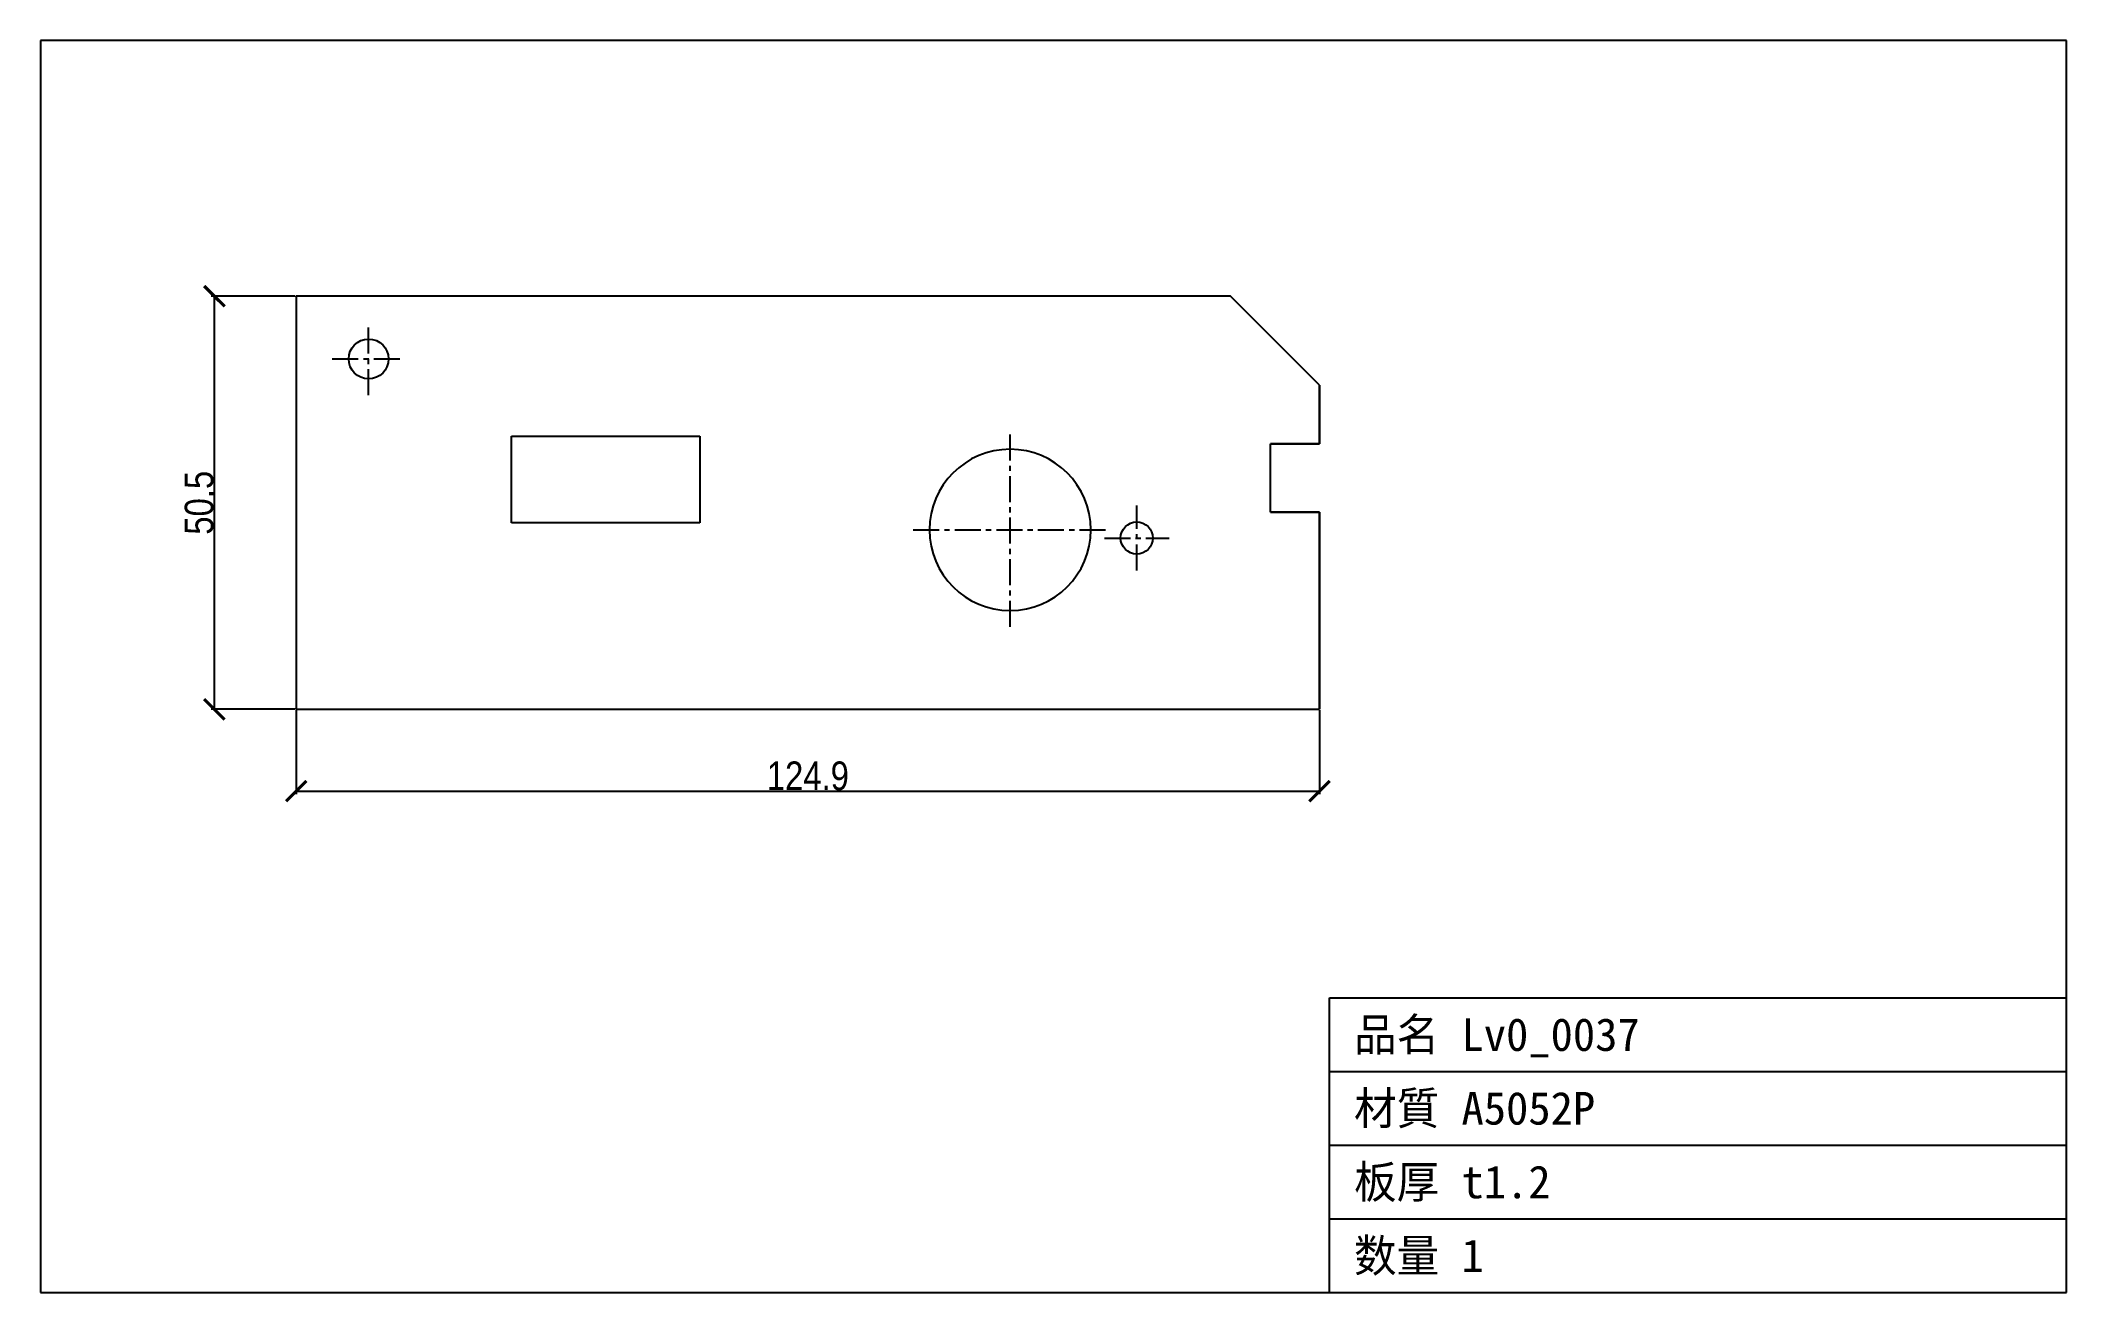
# Model space of a CAD drawing. Header units: millimetres. Extents: x -31 to 216, y -71 to 82.
import ezdxf

# ---------------------------------------------------------------- set-up
doc = ezdxf.new("R2010")
doc.units = ezdxf.units.MM
doc.linetypes.add('CENTER', pattern=[5.08, 3.175, -0.635, 0.635, -0.635])
doc.styles.add('OpenSansCondensed-Light', font='OpenSansCondensed-Light.ttf')
doc.dimstyles.new('EZDXF', dxfattribs={"dimtxt": 0.25, "dimasz": 0.175, "dimexe": 0.375, "dimexo": 0.125, "dimgap": 0.1, "dimtad": 1, "dimlfac": 100, "dimzin": 12, "dimdsep": 46, "dimtxsty": 'OpenSansCondensed-Light', "dimblk": 'ARCHTICK', "dimcen": 2.5, "dimazin": 3, "dimtfac": 0.5, "dimtmove": 2, "dimatfit": 3})

# ---------------------------------------------------------------- blocks, each defined once
blk = doc.blocks.new('_ARCHTICK')
at = {"color": 0, "linetype": 'BYBLOCK', "const_width": 0.15}
blk.add_lwpolyline([(-0.5, -0.5), (0.5, 0.5)], dxfattribs=at)

msp = doc.modelspace()

# ---------------------------------------------------------------- linework, layer by layer
at = {"color": 7, "linetype": 'CONTINUOUS'}
for p, q in [((216.17, 81.68), (-31.23, 81.68)), ((-31.23, 81.68), (-31.23, -71.23)), ((216.17, -71.23), (216.17, 81.68)), ((114.07, 50.45), (0, 50.45)), ((0, 50.45), (0, 0)), ((124.94, 39.58), (114.07, 50.45)), ((124.94, 32.43), (124.94, 39.58)), ((124.94, 39.58), (124.94, 32.43)), ((26.27, 31.04), (26.27, 33.36)), ((26.27, 33.36), (49.26, 33.36)), ((49.26, 33.36), (49.26, 27.32)), ((118.98, 24.07), (118.98, 32.43)), ((118.98, 32.43), (124.94, 32.43)), ((124.94, 32.43), (118.98, 32.43)), ((26.27, 29.68), (26.27, 31.04)), ((26.27, 28.9), (26.27, 29.68)), ((26.27, 22.77), (26.27, 28.9)), ((49.26, 27.32), (49.26, 22.77)), ((49.26, 22.77), (26.27, 22.77)), ((124.94, 24.07), (118.98, 24.07)), ((118.98, 24.07), (124.94, 24.07)), ((124.94, 0), (124.94, 24.07)), ((124.94, 24.07), (124.94, 0)), ((0, 0), (124.94, 0)), ((126.17, -71.23), (126.17, -35.23)), ((126.17, -35.23), (216.17, -35.23)), ((126.17, -44.23), (216.17, -44.23)), ((126.17, -53.23), (216.17, -53.23)), ((126.17, -62.23), (216.17, -62.23)), ((-31.23, -71.23), (216.17, -71.23))]:
    msp.add_line(p, q, dxfattribs=at)
at = {"color": 1, "linetype": 'CENTER'}
for p, q in [((8.83, 38.36), (8.83, 47.22)), ((4.4, 42.79), (13.26, 42.79)), ((87.17, 10.07), (87.17, 33.76)), ((102.63, 16.96), (102.63, 24.87)), ((75.33, 21.91), (99.02, 21.91)), ((98.68, 20.92), (106.59, 20.92))]:
    msp.add_line(p, q, dxfattribs=at)
at = {"color": 7, "linetype": 'CONTINUOUS'}
for centre, radius in [((8.83, 42.79), 2.43), ((8.83, 42.79), 2.43), ((102.63, 20.92), 1.96), ((102.63, 20.92), 1.96)]:
    msp.add_circle(centre, radius, dxfattribs=at)
for start, end in [(0, 180), (180, 0)]:
    msp.add_arc((87.17, 21.91), 9.85, start, end, dxfattribs=at)

# ---------------------------------------------------------------- texts
at = {"color": 2}
for s, p in [('品名 Lv0_0037', (129.17, -41.73)), ('材質 A5052P', (129.17, -50.73)), ('板厚 t1.2', (129.17, -59.73)), ('数量 1', (129.17, -68.73))]:
    msp.add_text(s, height=4, dxfattribs=at).set_placement(p)

# ---------------------------------------------------------------- dimensions: what is measured, and where the dimension line sits
at = {"color": 8}
msp.add_linear_dim(base=(-10, 0), p1=(0, 0), p2=(0, 50.4504), angle=90, dimstyle='EZDXF', override={"dimtxt": 3.5, "dimasz": 2.5, "dimdec": 1, "dimlfac": 1}, dxfattribs=at).render()
msp.add_linear_dim(base=(0, -10), p1=(0, 0), p2=(124.94, 0), dimstyle='EZDXF', override={"dimtxt": 3.5, "dimasz": 2.5, "dimdec": 1, "dimlfac": 1}, dxfattribs=at).render()

doc.saveas('drawing.dxf')
